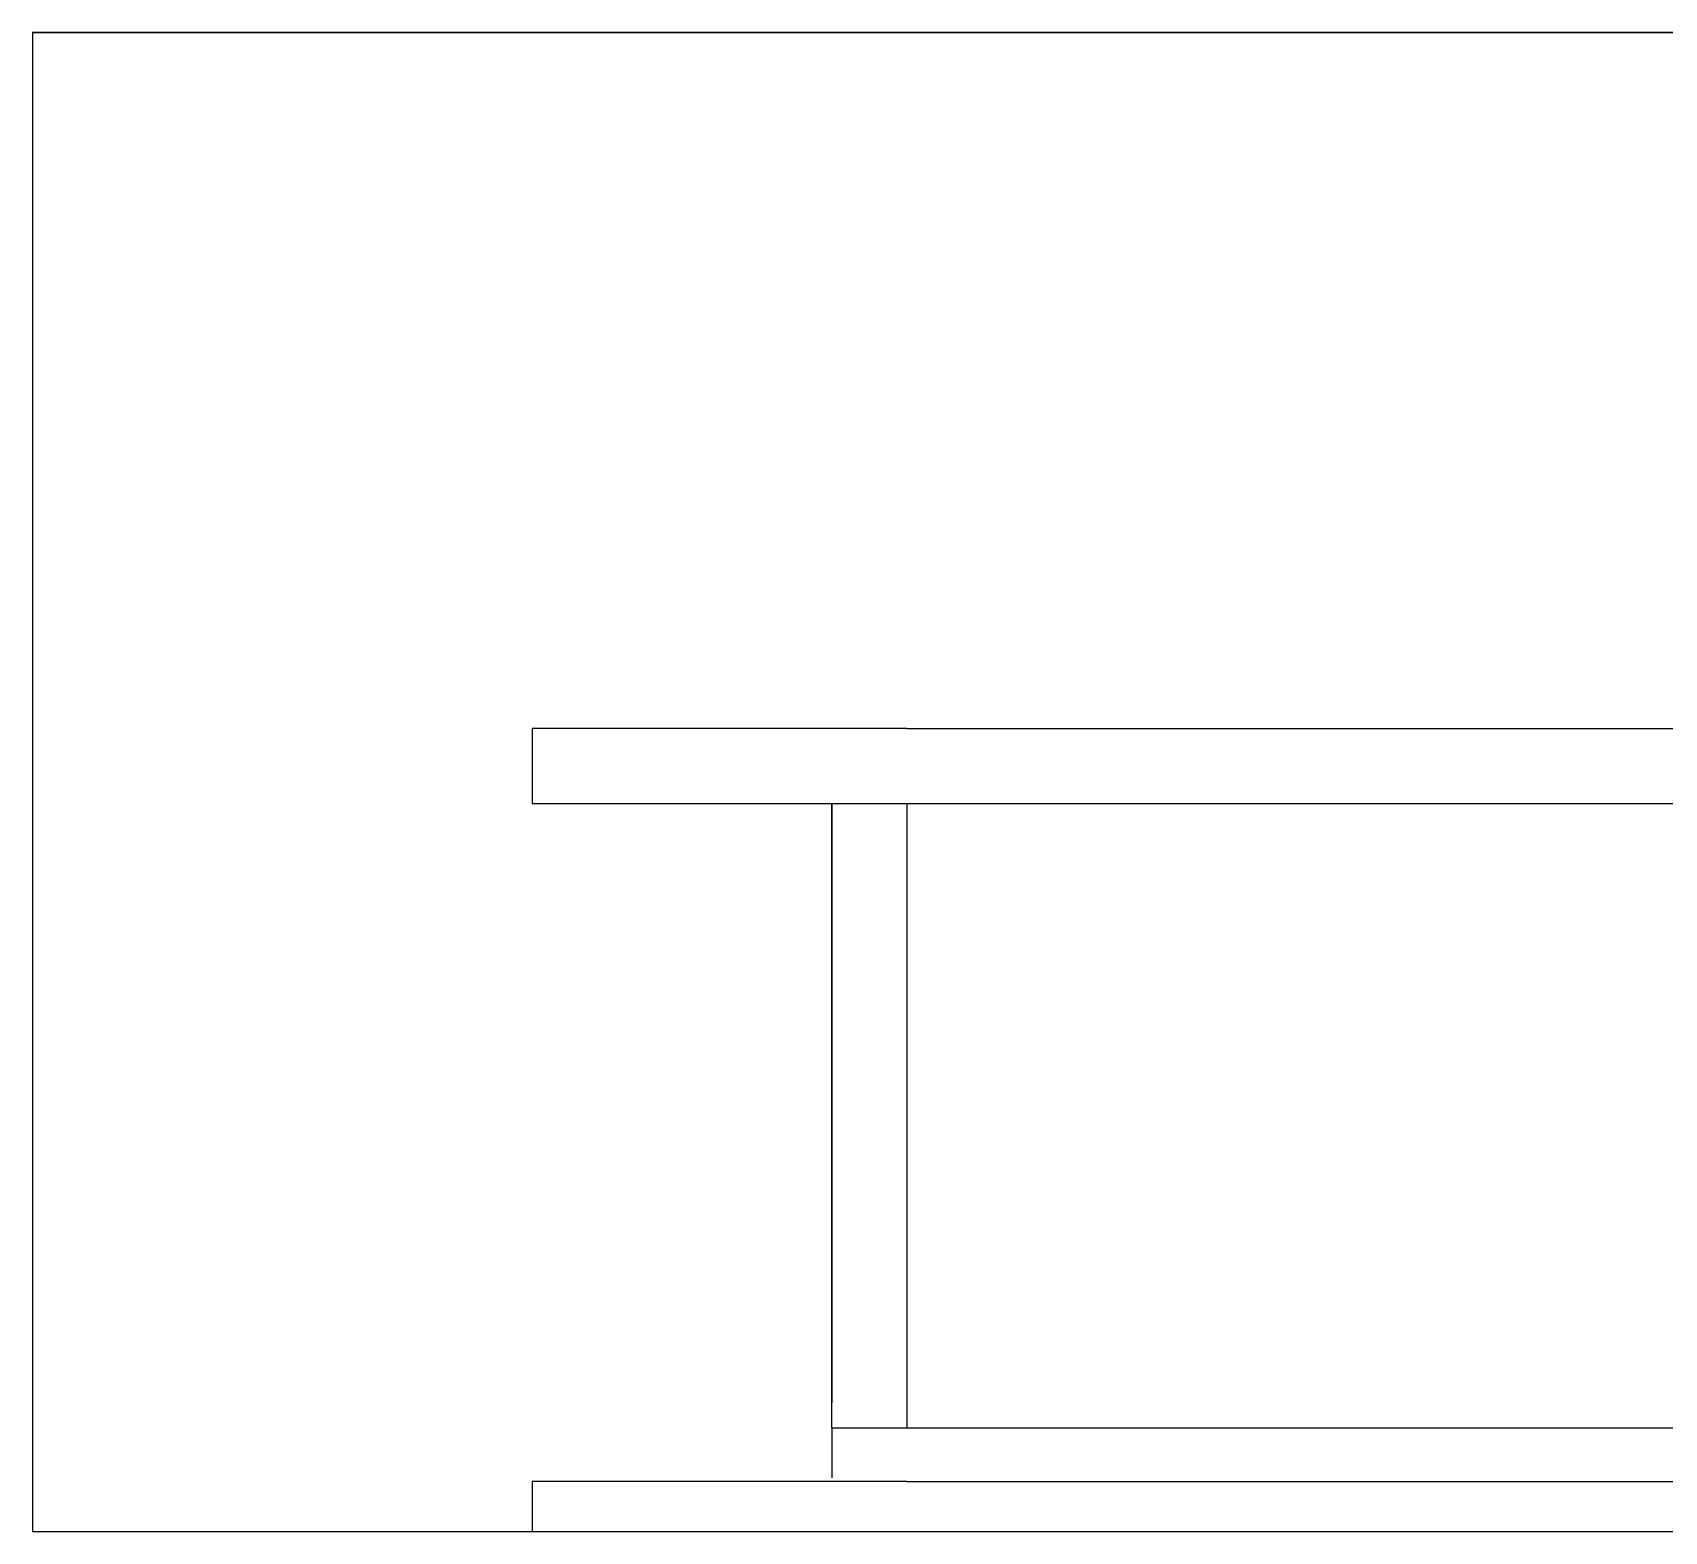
# Model space of a CAD drawing. Header units: centimetres. Extents: x -3096 to 13885, y -3131 to 5891.
# Drawn here: x 2004 to 2658, y 912 to 1512 of the extents above; entities that cross this region are included whole.
import ezdxf

# ---------------------------------------------------------------- set-up
doc = ezdxf.new("R2010")
doc.units = ezdxf.units.CM

msp = doc.modelspace()

# ---------------------------------------------------------------- linework, layer by layer
for p, q in [((2004.42, 1512.39), (4004.42, 1512.39)), ((2985.19, 1512.39), (2004.42, 1512.39)), ((2004.42, 1512.39), (2004.42, 912.39)), ((2354.42, 1233.81), (2204.42, 1233.81)), ((2204.42, 1233.81), (2204.42, 1203.81)), ((2354.42, 1233.81), (3654.42, 1233.81)), ((2204.42, 1203.81), (3654.42, 1203.81)), ((2324.42, 953.81), (2324.42, 1203.81)), ((2324.42, 1203.81), (2324.42, 963.81)), ((2354.42, 1203.81), (2354.42, 953.81)), ((2324.42, 953.81), (3680.92, 953.81)), ((2324.42, 953.81), (2324.42, 933.81)), ((2354.42, 932.39), (2204.42, 932.39)), ((2204.42, 932.39), (2204.42, 912.39)), ((2354.42, 932.39), (2354.42, 932.39)), ((2354.42, 932.39), (3654.42, 932.39)), ((2004.42, 912.39), (4004.42, 912.39))]:
    msp.add_line(p, q)

doc.saveas('drawing.dxf')
